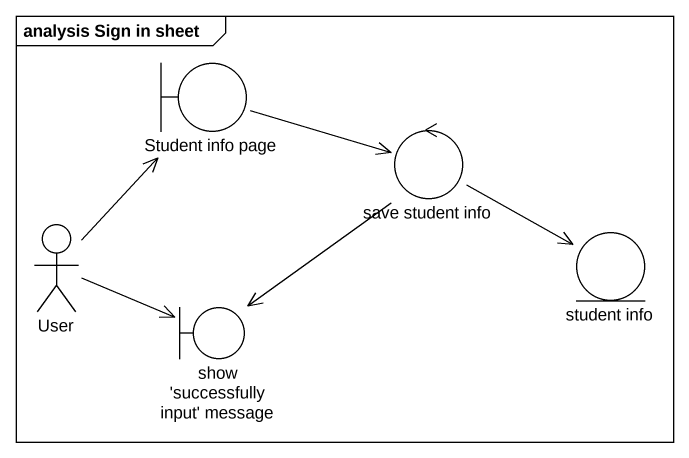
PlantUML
@startuml
mainframe analysis Sign in sheet
boundary "Student info page" as Student_info_page
control "save student info" as save_student_info
actor User
entity "student info" as student_info
boundary "show 'successfully input' message" as show_successfully_input
Student_info_page -right-> save_student_info
save_student_info -right-> student_info
save_student_info --> show_successfully_input
User -up-> Student_info_page
User -right-> show_successfully_input
@enduml
